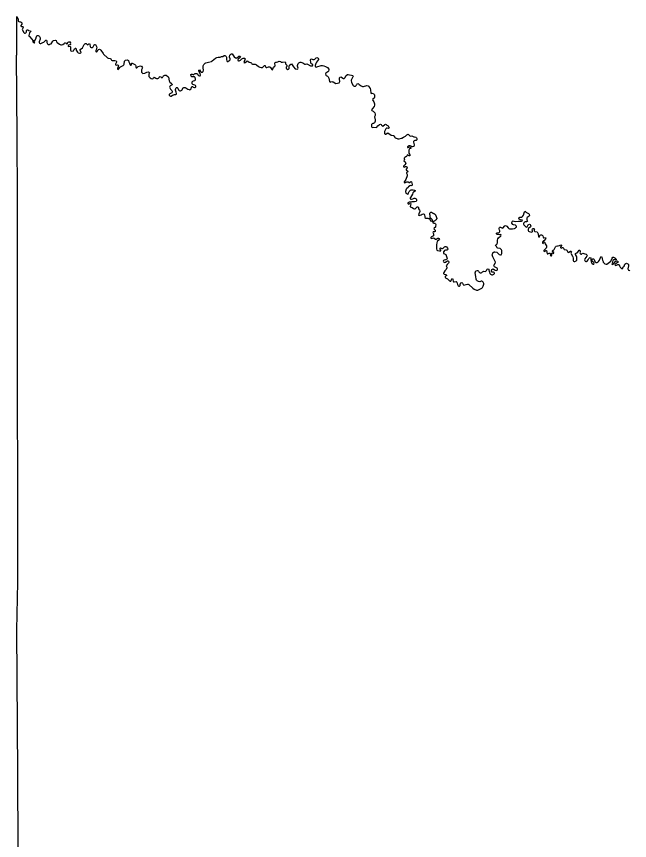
# Model space of a CAD drawing. Extents: x 496279 to 1293719, y 5653962 to 6239536.
# Drawn here: x 496279 to 698678, y 5967630 to 6239536 of the extents above; entities that cross this region are included whole.
import ezdxf

# ---------------------------------------------------------------- set-up
doc = ezdxf.new("R2010")
doc.units = 0

# ---------------------------------------------------------------- blocks, each defined once
blk = doc.blocks.new('REGION0')
at = {"color": 7, "linetype": 'CONTINUOUS'}
blk.add_lwpolyline([(496979.000231, 5939837.055258), (496769.052023, 5989836.896242), (496378.980935, 6037036.607199), (496759.016794, 6052836.6075), (496729.051287, 6079836.488038), (496669.029567, 6119836.328831), (496608.991356, 6139836.23923), (496569.064832, 6179836.070026), (496459.023638, 6199836.060409), (496279.007954, 6226785.980938), (496448.996655, 6226825.952944), (496439.010901, 6239535.871203), (496657.65026, 6238983.23172), (496867.730402, 6238814.205522), (496843.825612, 6238202.937764), (496880.734146, 6237996.818984), (497078.503197, 6237844.309483), (497356.859179, 6237812.455853), (497571.400339, 6237732.131916), (497784.572683, 6237613.985543), (498008.0936, 6237406.457045), (498067.604076, 6237190.370258), (498012.703044, 6236987.900748), (497686.56222, 6236538.220676), (497695.104946, 6236323.233669), (497896.691837, 6236242.439826), (498315.235929, 6236246.958923), (498527.905275, 6236090.870137), (498510.951758, 6235888.850537), (498236.149748, 6235476.113077), (498181.347667, 6235273.533589), (498668.118123, 6234212.835708), (498880.185521, 6234043.75952), (499106.724428, 6233988.010669), (499324.209365, 6234085.381197), (499493.876476, 6234285.411195), (499561.62458, 6234511.495982), (499595.48214, 6234942.589772), (499776.990327, 6235167.124869), (499978.065974, 6235098.388615), (500304.973664, 6234902.777733), (500936.714838, 6234789.200446), (501007.588129, 6234533.831515), (500775.664666, 6234349.128452), (500530.646754, 6234162.995675), (500309.879959, 6233267.774703), (500407.717259, 6233063.195615), (500607.36637, 6232932.561739), (501402.400594, 6232092.449745), (501646.519705, 6231593.569512), (501713.98745, 6231148.478521), (501874.246018, 6230930.462121), (502075.305173, 6230837.730665), (502278.417551, 6230871.713869), (502333.755614, 6231086.250966), (502172.961064, 6231317.244771), (502166.471561, 6231583.251575), (502592.024646, 6231943.05962), (502724.173029, 6232206.576922), (502852.223212, 6232901.627925), (503008.276385, 6233113.245606), (503238.33628, 6233223.053646), (503440.937414, 6233219.094438), (503667.509304, 6233113.335588), (503879.551964, 6232944.279396), (504098.752043, 6232496.228997), (504064.877991, 6232066.145006), (503793.720658, 6231183.881442), (503802.213908, 6230968.884437), (503912.584937, 6230750.858038), (504112.126851, 6230620.144178), (504315.791703, 6230642.129782), (504991.813222, 6230946.258962), (505276.683445, 6231104.877241), (505716.699794, 6231552.007823), (505947.221458, 6231674.833261), (506150.259623, 6231682.901647), (506283.99946, 6231427.01282), (506339.073655, 6230995.31915), (506533.758749, 6230560.316143), (506718.903366, 6230341.30994), (507137.538163, 6230319.934215), (507343.140795, 6230442.629678), (507763.259849, 6230536.090987), (508287.507805, 6231375.433135), (508507.05421, 6231573.603505), (509144.171695, 6231725.453138), (509369.242836, 6231607.806665), (509537.557624, 6231134.741269), (509685.34843, 6230904.287355), (510536.767944, 6230355.507101), (510977.402734, 6230207.426714), (511193.485872, 6230189.990201), (511600.592936, 6230257.896621), (512051.238217, 6230591.859835), (512207.373849, 6230804.537303), (512425.848291, 6230976.662881), (512625.010895, 6230783.131584), (512671.41043, 6230566.634879), (512884.566283, 6230423.423519), (513079.119443, 6230647.458716), (513146.950005, 6230848.60849), (513341.041397, 6231060.786058), (513546.56157, 6231183.561506), (513952.819309, 6231200.598099), (514152.897205, 6231082.88164), (514031.221083, 6230679.122384), (514128.621351, 6230462.535697), (514098.20232, 6230247.038792), (513880.659662, 6230149.678263), (513435.621576, 6230083.241549), (513291.945461, 6229883.091575), (513363.80001, 6229678.522485), (513985.637889, 6229692.139762), (514083.409222, 6229486.540877), (514137.007405, 6228382.761612), (514247.86494, 6228177.572646), (514461.457825, 6228072.353688), (515111.678003, 6228249.618238), (515242.408096, 6228475.273112), (515491.83755, 6228901.967781), (515723.82698, 6229087.64065), (515926.906374, 6229095.619054), (516024.735428, 6228891.089956), (516040.889096, 6228408.956374), (516419.79527, 6227729.932166), (516630.848425, 6227509.916165), (517047.10841, 6227375.772991), (517263.216286, 6227409.196307), (517506.164483, 6227492.569634), (517636.886329, 6227693.239503), (517564.99055, 6227922.793597), (517294.872197, 6228371.793806), (517351.232749, 6228611.305908), (518072.746757, 6229206.366907), (518229.434862, 6229405.976989), (518614.41, 6230310.886024), (518809.507388, 6230547.898626), (519040.515559, 6230657.756657), (519242.671415, 6230640.830042), (519565.208792, 6230254.617277), (519778.752201, 6230174.34333), (519983.835342, 6230284.231354), (520140.976971, 6230496.788847), (520358.602087, 6230594.119383), (520542.748954, 6230324.273347), (520566.884628, 6229588.090569), (520726.648445, 6229357.106762), (520928.74658, 6229289.240334), (521130.927174, 6229298.318518), (521335.490826, 6229345.209141), (521567.026733, 6229517.984589), (521884.229028, 6230145.829032), (522128.760433, 6230343.069588), (522343.829329, 6230326.592883), (522530.070648, 6230107.606676), (522757.269225, 6229431.451894), (522749.394415, 6229000.148147), (522550.339007, 6228560.436081), (522469.100653, 6228346.96877), (522435.721353, 6227928.702415), (522648.357716, 6227772.503652), (522880.85839, 6227971.193918), (522986.578746, 6228196.798801), (523286.423476, 6228609.536262), (523503.537348, 6228693.919387), (523732.648968, 6228701.997771), (523933.790582, 6228635.181133), (524145.849734, 6228440.040158), (524870.315765, 6227272.903563), (524968.20254, 6227068.294481), (526327.435982, 6225913.18548), (526528.528121, 6225794.419231), (527185.287278, 6225654.827147), (527386.453629, 6225561.985714), (527656.571982, 6225113.895323), (527870.222588, 6225007.596581), (528084.813223, 6225003.177465), (528783.057374, 6225002.837533), (529186.816613, 6224880.072083), (529295.653909, 6224649.978098), (529253.303098, 6224435.890911), (528999.874395, 6223806.53677), (528982.450862, 6223540.469978), (529234.040736, 6223434.681134), (529667.65004, 6223590.559961), (529867.851624, 6223446.878695), (529914.77065, 6223243.149437), (529643.464891, 6222386.780694), (529664.920656, 6222145.109024), (529903.960308, 6222076.82268), (530123.564435, 6222276.032842), (530385.96465, 6222701.307795), (530643.978059, 6222937.860489), (531297.760456, 6223279.892089), (531503.833102, 6223414.585153), (531710.919992, 6223626.222829), (531816.211562, 6223839.870104), (531961.28123, 6224737.300635), (532067.603534, 6224950.94791), (532311.623695, 6225136.170869), (532987.41433, 6225275.523001), (533235.466723, 6225029.05229), (533341.879732, 6224609.306231), (533451.220027, 6224366.194849), (533543.689262, 6223945.958888), (533742.827128, 6223751.417793), (533890.634427, 6223520.803911), (534118.204068, 6223464.985074), (534223.454409, 6223678.602354), (534219.405684, 6224084.341214), (534436.008313, 6224155.736937), (535352.026006, 6223669.32421), (535563.606897, 6223462.165638), (535660.479429, 6223231.611744), (535689.537891, 6222774.883081), (535812.310714, 6222569.274199), (536017.0063, 6222642.229609), (536493.527135, 6223025.16303), (537195.325258, 6223214.335199), (537397.984113, 6223185.480969), (537599.183448, 6223092.639536), (537809.865538, 6222860.605938), (537868.774065, 6222630.501955), (537825.39252, 6222390.39997), (537682.186419, 6222178.302386), (537589.362611, 6221977.082626), (537504.578531, 6221547.868461), (537610.43082, 6221114.115203), (537982.344493, 6220688.920234), (538668.615634, 6220788.910238), (539361.368033, 6221156.266774), (539781.693234, 6221248.738281), (539995.838592, 6221181.301767), (540143.109908, 6220912.775467), (539982.958536, 6220497.528509), (539935.536512, 6220053.757254), (540006.022247, 6219786.220757), (540389.397685, 6219297.698452), (540790.773866, 6219036.160754), (541232.554832, 6218912.915401), (541426.670961, 6219125.072974), (541494.476786, 6219326.242743), (541726.565167, 6219511.935608), (542340.115942, 6219132.181552), (542554.286037, 6219064.795028), (542986.452314, 6219080.781831), (543204.151643, 6219178.142361), (543359.825506, 6219377.902413), (543453.69654, 6219605.006996), (543671.247444, 6219727.302539), (543922.829071, 6219595.608875), (544108.080885, 6219376.522688), (544310.261479, 6219308.586274), (544514.437575, 6219368.504292), (544632.691659, 6219581.721653), (544661.585203, 6219783.391322), (544780.350532, 6219984.531098), (545216.054289, 6220191.229763), (545645.43346, 6220132.381531), (546259.421266, 6219714.665066), (546419.737556, 6219495.538887), (546649.508846, 6218324.56306), (546822.696946, 6218105.916785), (546958.522988, 6217899.768011), (547382.830947, 6217536.480662), (547581.111242, 6217291.859581), (547689.923801, 6217035.820784), (547444.798693, 6216850.547835), (547035.011719, 6216668.884165), (546904.273381, 6216468.164305), (546849.842364, 6216253.547224), (546857.915075, 6216025.412847), (547126.540925, 6215538.270266), (547376.621803, 6215342.62939), (547562.393107, 6215111.485615), (547684.704162, 6214867.914324), (547678.247642, 6214576.432615), (547560.405852, 6214376.212655), (547315.857955, 6214203.027289), (546881.580735, 6214034.221047), (546698.357406, 6213796.618563), (546732.355146, 6213593.419199), (546918.621202, 6213374.383002), (547119.23508, 6213243.519172), (547321.959902, 6213239.609954), (547747.661413, 6213573.543174), (548181.410897, 6213729.342017), (548384.671701, 6213738.38021), (548841.847715, 6213754.297027), (549061.484825, 6213952.527384), (549103.357375, 6214154.676958), (549036.524563, 6214587.930316), (548820.779505, 6215225.872739), (548788.266023, 6215492.949329), (548844.123576, 6215745.588806), (548961.907646, 6215945.678792), (549156.633969, 6216144.928946), (549358.319811, 6216089.969936), (549506.102371, 6215859.436039), (549750.237974, 6215385.210875), (549960.903573, 6215152.117489), (550174.545933, 6215046.858539), (550415.127564, 6215016.394631), (550837.505987, 6215211.605593), (551348.535806, 6216012.855358), (551552.73664, 6216097.788373), (552010.514602, 6216101.797571), (552224.651714, 6216033.411247), (552887.62826, 6215563.745171), (553302.997691, 6215403.48722), (553517.15954, 6215361.125691), (553721.343882, 6215395.108895), (553915.492994, 6215607.226476), (554018.244835, 6216264.645005), (554237.865453, 6216462.855366), (554440.565537, 6216458.916154), (554651.775364, 6216239.789975), (555079.068329, 6216053.107308), (555284.753419, 6216151.027726), (555453.447517, 6216350.187898), (555469.922774, 6216565.314876), (555347.553999, 6216784.051133), (555146.915383, 6216888.800186), (554490.898355, 6217079.482053), (554293.681777, 6217349.977959), (554239.209531, 6217794.719019), (554281.12331, 6217996.958575), (554462.334646, 6218208.596252), (554706.874297, 6218355.8668), (555177.136513, 6218423.413292), (555372.745145, 6218647.468485), (555428.165667, 6218887.100564), (555235.410107, 6219398.31833), (555049.210017, 6219617.424513), (554591.918562, 6219601.467704), (554123.62711, 6219660.735851), (553937.938264, 6219892.889425), (553871.443533, 6220338.150381), (554040.088156, 6220537.330549), (554254.810725, 6220507.926429), (554455.474078, 6220377.142584), (554670.658416, 6220334.741063), (554888.333008, 6220432.051603), (555094.892162, 6220630.771863), (555326.06525, 6220765.69488), (555768.885196, 6220694.319154), (555994.517057, 6220562.5755), (556128.850597, 6220319.484114), (556339.565671, 6220086.350736), (556754.935101, 6219901.227757), (556972.073711, 6219985.630878), (557053.889277, 6220237.170575), (556935.016752, 6220670.573903), (556495.54463, 6221542.139606), (556438.590376, 6221822.143611), (556681.703491, 6221956.406761), (557051.728858, 6221429.332166), (557262.905701, 6221210.265975), (557465.581047, 6221155.356955), (557681.796119, 6221188.740279), (557888.429486, 6221387.510529), (557974.219563, 6221842.839472), (557912.18585, 6222579.62213), (557955.089134, 6222806.786701), (557939.0674, 6223289.020263), (557981.426457, 6223503.217428), (558112.684285, 6223716.864703), (558538.930024, 6224088.910301), (558756.629354, 6224186.240836), (559674.650795, 6224409.09627), (560644.580015, 6224706.836727), (560888.187882, 6224854.077282), (562024.230242, 6225795.848945), (562446.056192, 6225978.122494), (562866.373147, 6226070.584004), (563488.920172, 6226071.163888), (563950.260352, 6226290.929939), (564395.529323, 6226358.416443), (564870.780293, 6226653.547422), (565074.436898, 6226674.543223), (565288.169962, 6226594.219287), (565499.363297, 6226374.193288), (565570.813799, 6226157.456631), (565631.915728, 6225395.678972), (565698.913457, 6224937.350629), (565834.252994, 6224719.164262), (566049.412594, 6224676.742745), (566705.363655, 6225145.718959), (566824.112492, 6225371.863734), (566842.055515, 6225600.0581), (566648.195008, 6226060.296061), (566639.215251, 6226263.505423), (566737.440107, 6226730.322069), (566868.211429, 6226931.101916), (567100.811053, 6227129.812178), (567317.471403, 6227201.237894), (567533.232952, 6227171.853771), (568198.872916, 6226232.371649), (568610.408014, 6225869.544208), (568838.035377, 6225814.655185), (569042.788684, 6225886.570803), (569480.553909, 6226220.114101), (569662.276489, 6226419.914144), (569879.398607, 6226478.302468), (570094.591191, 6226461.835761), (570280.403724, 6226229.802163), (570161.564183, 6226003.587402), (569503.71657, 6225484.741161), (569398.820802, 6225283.031499), (569393.914507, 6225055.30704), (569606.179805, 6224886.070884), (569835.365638, 6224920.074084), (570258.618124, 6225165.325038), (570710.417828, 6225549.378235), (571134.264017, 6225781.611793), (571363.92811, 6225828.542407), (571591.077212, 6225785.680979), (571776.378501, 6225541.529804), (571359.689731, 6224369.704147), (571572.944534, 6224251.4278), (571790.050161, 6224335.820923), (572191.442834, 6224733.841327), (572410.057456, 6224856.13687), (572662.809997, 6224801.297837), (573048.279887, 6224412.415606), (573490.695786, 6224328.122463), (573707.323152, 6224348.608366), (573906.131183, 6224167.954493), (574004.03445, 6223963.255429), (574216.769763, 6223831.951688), (575104.462878, 6223789.190239), (575505.022718, 6223527.602552), (576179.642439, 6222994.429176), (576380.363513, 6222888.670326), (576621.077078, 6222858.216416), (577024.522974, 6222723.513354), (577468.926129, 6222715.095038), (578128.851701, 6223361.79571), (578332.58252, 6223408.766317), (578525.890553, 6222935.420977), (578661.263073, 6222692.319592), (578889.434663, 6222674.333189), (579516.071641, 6222928.65233), (579922.560265, 6222971.663729), (580133.803075, 6222751.407776), (580551.316432, 6222058.526339), (580764.076483, 6221902.227596), (580946.269078, 6222113.915262), (580992.17386, 6222518.944264), (581098.916704, 6222770.643929), (581562.227648, 6223091.21982), (581695.060439, 6223392.79951), (581541.604717, 6223967.564568), (581546.049243, 6224182.22164), (581715.295815, 6224394.439201), (581920.03263, 6224467.404609), (582122.246207, 6224450.438002), (582531.167364, 6224581.381816), (582762.389928, 6224717.184658), (582992.004546, 6224763.17546), (583446.4017, 6224652.477598), (583671.167744, 6224495.678955), (584075.603144, 6224411.89571), (584955.437941, 6224597.278637), (585052.41767, 6224367.624563), (585047.395932, 6224138.890306), (585119.868922, 6223922.213637), (585516.957249, 6223470.823906), (585575.972972, 6223266.68473), (585509.024718, 6223064.355192), (585365.282636, 6222864.165226), (585284.951328, 6222650.42797), (585292.933334, 6222422.243602), (585491.749611, 6222240.559936), (585895.682014, 6222092.709503), (586098.951063, 6222126.782689), (586269.145911, 6222364.985053), (586308.025208, 6223074.023259), (586431.235064, 6223516.024867), (586869.610483, 6223837.570564), (587110.810555, 6223870.164046), (587322.045119, 6223625.013071), (587701.264636, 6222920.513958), (588311.022309, 6222311.865676), (588967.756729, 6222134.221201), (589185.431321, 6222256.586731), (589266.826347, 6222496.238805), (589102.345891, 6223171.383789), (589093.300166, 6223374.633143), (589322.956014, 6224055.237035), (589517.616371, 6224254.557174), (589965.491038, 6224435.920905), (590194.248085, 6224456.916706), (590823.466022, 6224216.314822), (591486.772403, 6223746.548766), (591690.041452, 6223755.556965), (592099.012084, 6223861.465785), (592312.720411, 6223806.13685), (593369.000428, 6223291.009866), (593595.720744, 6223210.126041), (594015.254341, 6223227.68253), (594146.479186, 6223466.3548), (594087.554168, 6223670.663942), (593647.570802, 6223868.79432), (593474.234277, 6224088.430397), (593482.570856, 6224556.886714), (593339.669853, 6224991.359828), (593356.62337, 6225193.579388), (593474.448669, 6225419.864135), (593706.100018, 6225542.649581), (594108.663606, 6225356.98671), (594539.617739, 6225336.140878), (594795.751089, 6225469.964116), (595198.759954, 6225932.011716), (595415.86558, 6225990.470025), (595831.012372, 6225818.244467), (596003.829408, 6225586.590793), (595974.416374, 6225370.853936), (595699.309267, 6224932.841531), (595335.311634, 6224495.269037), (595110.726999, 6224068.254431), (594919.10937, 6223387.170635), (594940.037399, 6223158.396386), (595037.528372, 6222940.709919), (595251.25319, 6222835.310997), (595467.493, 6222868.814297), (596847.761667, 6223349.538161), (597266.709807, 6223354.087251), (597721.659435, 6223281.281811), (598351.52055, 6223028.632336), (598578.207882, 6222922.783504), (599004.239228, 6222673.223411), (599387.969239, 6222183.311384), (599421.472226, 6221942.089624), (599312.131932, 6221525.592915), (599091.909365, 6221313.325365), (598397.318136, 6220857.726476), (598291.482338, 6220656.996618), (598359.519048, 6220224.553099), (598572.246115, 6220068.174371), (598986.733237, 6219882.041594), (599210.130466, 6219637.370524), (599430.419, 6219188.890211), (599648.761508, 6218054.837), (599886.984819, 6217910.455874), (600115.708882, 6217931.531659), (600358.442687, 6218028.972173), (600586.663752, 6218011.005766), (600813.994263, 6217918.064352), (601715.977479, 6217367.914372), (602825.690761, 6217625.212917), (602944.480828, 6217825.422879), (602987.870619, 6218116.614646), (602913.393881, 6218815.344913), (602947.243196, 6219245.818827), (603129.534741, 6219483.591277), (603334.271556, 6219581.491699), (603549.530107, 6219564.03519), (603973.60718, 6219187.600469), (604175.449694, 6219082.671453), (604416.616782, 6219116.144759), (604637.31761, 6219339.490094), (605108.206512, 6220028.702265), (605521.159902, 6220388.400332), (605763.382462, 6220421.823648), (606203.951284, 6220260.595891), (606900.669949, 6220183.261356), (607367.122571, 6220022.013603), (607414.124055, 6219818.304341), (607346.252263, 6219591.059785), (606753.563549, 6218524.603056), (606723.177502, 6218283.951182), (606866.597996, 6217837.490466), (607367.147308, 6216863.135318), (607515.523572, 6216644.399061), (607729.751389, 6216551.007738), (608161.810469, 6216580.971745), (608380.054026, 6216716.414659), (608549.853071, 6216941.699607), (608616.702375, 6217142.989353), (608761.021668, 6217356.256703), (609003.219491, 6217439.73001), (609241.98703, 6217308.306292), (609466.777811, 6217100.617826), (610091.691401, 6216619.194102), (610546.228735, 6216483.421254), (610800.003765, 6216478.432251), (611935.666815, 6216785.700803), (612352.776125, 6216688.330276), (612564.093148, 6216494.149108), (612711.925184, 6216263.345265), (613070.637211, 6215773.483228), (613188.074954, 6215301.937528), (613268.604163, 6214247.118472), (613468.87996, 6214129.242045), (613686.694732, 6214226.642566), (614103.746321, 6214104.357021), (614315.055098, 6213910.015886), (614437.95161, 6213704.22704), (614503.877376, 6213194.798915), (614482.957592, 6212764.724922), (614364.109805, 6212538.490165), (613927.094954, 6212254.776902), (613846.747154, 6212040.929667), (614251.388702, 6211348.258188), (614466.729712, 6210696.928442), (614499.67198, 6210467.724278), (614520.723697, 6210238.990021), (614398.2972, 6209822.913228), (613826.94881, 6209199.477904), (613526.831966, 6208761.485494), (613560.310216, 6208545.148757), (613999.85655, 6208332.96119), (614411.960614, 6207956.82641), (614571.757414, 6207725.622647), (614740.649413, 6207291.009561), (614707.682407, 6206885.480659), (614521.383367, 6206469.853776), (614728.22288, 6205400.047717), (614720.760364, 6205032.461228), (614429.540818, 6204442.009307), (614185.363986, 6204256.666372), (613955.048468, 6204172.863131), (613750.27867, 6204099.927716), (613543.002125, 6203889.069884), (613463.140832, 6203687.290236), (613445.618349, 6203472.013287), (613492.570358, 6203268.254035), (613627.382158, 6203061.985285), (613828.705181, 6202944.078864), (614273.71853, 6202998.537973), (614995.52939, 6202921.133453), (615213.302932, 6203018.503981), (615628.870264, 6203467.104269), (616093.418089, 6203838.649967), (616502.504163, 6203995.488602), (616705.245477, 6203940.509597), (616802.134501, 6203709.815731), (616962.508512, 6203491.539383), (617188.239323, 6203384.670754), (617859.032958, 6203917.14427), (618115.339472, 6204000.977505), (618316.637757, 6203934.100879), (618502.483274, 6203701.837327), (618953.97788, 6203414.04488), (619152.777666, 6203232.281229), (619263.206415, 6203014.034874), (619271.683174, 6202798.757926), (619102.824159, 6202598.387996), (618685.220096, 6202682.901095), (618481.46454, 6202661.855304), (618248.675261, 6202463.05506), (617787.186655, 6201584.480758), (617727.667933, 6201140.919462), (617812.163408, 6200923.682905), (618023.42271, 6200704.406756), (618225.735238, 6200687.430151), (618703.773314, 6201071.443356), (618920.994383, 6201155.856475), (619333.626183, 6200817.744091), (619546.402725, 6200712.315174), (619970.446816, 6200335.640502), (620630.355897, 6200284.660697), (620831.629445, 6200216.734281), (621351.647267, 6199534.410733), (621993.514375, 6199255.19657), (622195.290921, 6199200.197569), (622626.426463, 6199179.24176), (623353.217832, 6199329.601691), (623557.484632, 6199414.51471), (624009.053451, 6199760.575504), (624662.951289, 6200089.819662), (625115.460138, 6200486.950243), (625550.141406, 6200656.686299), (625752.940441, 6200601.717292), (626124.029526, 6200150.157595), (626351.854789, 6200095.17859), (626771.998581, 6200149.707685), (627224.062152, 6199899.867649), (627426.828203, 6199870.923437), (627654.612237, 6199840.869447), (628095.255273, 6199679.54171), (628295.085793, 6199523.732868), (628430.458312, 6199305.356539), (628476.882585, 6199088.649877), (628433.385598, 6198822.393123), (628226.587314, 6198623.582881), (627781.994505, 6198607.046188), (627537.735214, 6198472.743046), (627342.398696, 6198235.390512), (627325.93993, 6198020.103566), (627495.235977, 6197597.528073), (627575.1385, 6197164.414687), (627489.17526, 6196683.870787), (627066.54946, 6196489.559645), (626838.823147, 6196544.558646), (626424.723581, 6196768.803802), (626221.916301, 6196823.792805), (625790.830234, 6196819.853593), (625573.510214, 6196760.455471), (625366.728422, 6196561.595239), (625362.712682, 6196358.775799), (625563.994475, 6196265.894374), (626024.543051, 6196484.610635), (626251.815841, 6196416.764203), (626438.131373, 6196197.398072), (626472.162097, 6195994.068734), (626050.022803, 6195811.785187), (625880.685527, 6195599.447651), (625825.718528, 6195397.668003), (625843.612076, 6194407.156086), (626139.762654, 6193982.550999), (626237.228889, 6193764.72456), (626194.688423, 6193550.337434), (625965.461361, 6193516.394222), (625739.664583, 6193648.337835), (625527.366301, 6193867.703966), (625297.627995, 6193796.818142), (625099.240503, 6193381.661166), (624879.454967, 6193208.365821), (624455.856154, 6192988.09987), (624236.581863, 6192802.806925), (624258.499397, 6192598.977687), (624443.775948, 6192379.661547), (624325.365192, 6192166.394196), (624143.543662, 6191941.669137), (624579.090747, 6191526.46217), (624739.448266, 6191282.181022), (624772.852303, 6191065.894275), (624535.000057, 6190588.359773), (624107.896747, 6190178.351767), (624052.896765, 6189976.552123), (624265.219784, 6189832.190992), (624739.258611, 6190013.404753), (624980.52465, 6190046.878059), (625182.400146, 6189966.854062), (625317.780912, 6189748.637701), (625287.757683, 6189545.838257), (624924.04041, 6189147.217974), (624944.50667, 6188905.476317), (625370.562754, 6188604.696468), (625490.424784, 6188272.992802), (625067.774247, 6188052.746847), (625074.733764, 6187798.537684), (625231.537312, 6187364.404502), (625221.52682, 6186907.785817), (624855.66562, 6185747.507851), (624373.051084, 6185122.65281), (624293.099086, 6184920.853166), (624276.063109, 6184718.543624), (624477.913868, 6184638.639603), (625143.768225, 6184942.258885), (625348.076254, 6184976.102117), (625549.877538, 6184947.08792), (625763.157079, 6184802.786777), (625989.992838, 6184722.732786), (626441.091642, 6185030.831173), (626641.928158, 6184950.897158), (626890.524779, 6184057.265867), (626911.461054, 6183828.491618), (626831.451335, 6183626.601992), (626376.468724, 6183724.642385), (626172.094728, 6183690.709171), (625733.513161, 6183319.103486), (625576.058189, 6183106.386025), (625111.930904, 6182722.762742), (624942.082383, 6182522.522787), (624698.64768, 6181753.366603), (624816.002964, 6181281.710925), (625216.084543, 6180981.930876), (625418.364088, 6180939.939273), (625651.689349, 6181176.701925), (625745.115106, 6181389.94928), (625968.471106, 6181804.076462), (626345.192123, 6182203.036678), (626589.550364, 6182363.424603), (627300.822997, 6182374.222444), (627704.409073, 6182264.304425), (627917.27632, 6182082.890705), (627950.672111, 6181840.619154), (627308.689561, 6181536.000072), (627190.245821, 6181322.772714), (627067.283343, 6180893.64853), (626323.324064, 6179856.285983), (626229.873569, 6179642.048826), (626288.279098, 6179399.6573), (626488.571387, 6179255.84606), (626715.324686, 6179200.83706), (627151.943735, 6179420.463139), (627613.118998, 6179627.211794), (627816.313834, 6179635.170202), (628230.974119, 6179398.727486), (628339.803169, 6179168.503526), (628356.682474, 6178736.899839), (628187.83995, 6178536.589897), (627701.201428, 6178343.868438), (626825.489568, 6178348.577496), (626582.780501, 6178302.196771), (625933.830187, 6178226.971815), (625487.217139, 6178083.620482), (625456.666174, 6177867.853632), (625554.594178, 6177662.984602), (625756.337741, 6177608.005596), (626385.852529, 6177951.056993), (626508.707812, 6177745.178164), (626236.791858, 6176888.149554), (626219.714652, 6176685.840012), (626876.102745, 6176494.848207), (627313.554627, 6176155.536063), (627718.171437, 6176046.467874), (627921.564175, 6176080.49107), (628594.559459, 6176713.734434), (628798.88398, 6176773.562469), (628985.191266, 6176528.271523), (629025.983606, 6176070.713026), (629347.160414, 6175619.993161), (629418.553194, 6175403.136528), (629402.053199, 6175187.849581), (629081.51957, 6174419.643208), (629022.033833, 6174003.066516), (629222.2684, 6173833.120501), (629899.238195, 6174061.234883), (630183.069438, 6174258.015531), (630629.682486, 6174401.246887), (630831.533245, 6174321.302874), (631017.271566, 6174088.959339), (631067.101385, 6173403.076502), (631151.464925, 6173185.689975), (631389.1605, 6173028.25146), (632086.646031, 6172989.579194), (632312.846857, 6172895.727962), (632516.206611, 6172879.621183), (632701.417196, 6172634.260251), (633009.079015, 6172146.097874), (633413.176335, 6172023.142463), (633625.96937, 6171866.663755), (633781.140234, 6171419.503179), (634020.954999, 6171339.049268), (634452.634768, 6171355.955887), (634651.896323, 6171135.979878), (634760.717127, 6170879.701129), (634646.107719, 6170235.349987), (634578.136977, 6170033.010451), (634139.448213, 6169661.464753), (634096.88301, 6169446.117818), (634468.458601, 6168982.370559), (634552.789159, 6168765.064016), (634484.727712, 6168562.834458), (634254.981159, 6168491.96863), (633822.889096, 6168462.074608), (633703.876391, 6168235.849849), (633949.001499, 6167812.114588), (633995.92877, 6167608.215364), (634003.795334, 6167404.996004), (633923.851582, 6167204.166166), (633703.472343, 6166991.938608), (633280.805314, 6166797.717448), (633097.854099, 6166572.952397), (633132.231149, 6166356.605662), (633333.620139, 6166289.699042), (633985.03597, 6166478.821221), (634187.422711, 6166436.719641), (634586.457064, 6166085.929792), (634801.76509, 6166069.363105), (635442.881823, 6166373.902203), (635659.195846, 6166382.260532), (635859.43866, 6166238.329315), (635905.846441, 6166021.442688), (635849.790987, 6165794.758021), (635192.248471, 6165299.91698), (635005.65258, 6164859.2751), (634903.090394, 6164189.45905), (634899.000441, 6163960.564825), (634939.124865, 6162856.035709), (635044.309239, 6162409.894929), (635270.576032, 6162290.87873), (635915.997112, 6162176.221659), (636131.857612, 6162171.712561), (636349.202369, 6162256.015702), (636328.290831, 6162459.884932), (636167.026266, 6162679.241065), (636108.637229, 6162895.517814), (636113.197198, 6163111.434634), (636318.568945, 6163221.212681), (636758.585294, 6163021.792561), (636960.897822, 6163005.705778), (637178.836282, 6163103.076306), (637411.6503, 6163275.761772), (637593.084274, 6163487.589411), (637811.418536, 6163622.882355), (638053.789522, 6163630.240883), (638279.512087, 6163499.287071), (638612.604183, 6163048.007319), (638658.451244, 6162793.188278), (638602.964756, 6162553.426226), (638397.593008, 6162468.653179), (637953.404247, 6162465.203868), (637542.660752, 6162270.572791), (637360.229027, 6162032.910319), (637280.2358, 6161830.990699), (637248.69533, 6161565.343823), (637295.589618, 6161336.469594), (637545.785938, 6161166.453594), (637774.625444, 6161161.374609), (637986.428974, 6160979.940893), (638348.282679, 6160045.597743), (638445.51803, 6159827.701319), (638466.479043, 6159624.941867), (638347.548797, 6159423.612129), (637911.267829, 6159191.998447), (637491.115791, 6159136.719502), (637261.270289, 6159039.858872), (637191.724584, 6158774.671904), (637225.59039, 6158545.327769), (637438.375179, 6158414.803871), (637654.235678, 6158410.244783), (637896.977728, 6158506.565521), (638335.287181, 6158790.178803), (638540.683666, 6158900.016838), (638743.457963, 6158895.967648), (638957.240503, 6158789.468945), (639066.613781, 6158546.087617), (639048.967609, 6158305.755679), (638930.062101, 6158105.545717), (638439.317133, 6157709.045009), (638189.796974, 6157294.927825), (638319.084038, 6156797.787244), (638326.892881, 6156543.528091), (638088.372719, 6156078.990989), (637661.096246, 6155643.008178), (637319.148081, 6155091.698429), (637264.568638, 6154876.861392), (637298.516903, 6154673.472066), (637523.274701, 6154516.583441), (638194.604318, 6154426.871382), (638304.505332, 6154196.477456), (638197.993373, 6153982.660215), (637981.118631, 6153936.329481), (637799.107445, 6153736.609421), (637782.071469, 6153534.299879), (637943.311297, 6153314.793776), (638633.227115, 6152933.350058), (638845.921199, 6152776.941336), (639256.367842, 6152336.549406), (639468.690861, 6152193.11809), (639672.990645, 6152226.951324), (639861.590284, 6152768.42304), (639993.565504, 6152994.147899), (640198.50022, 6153091.968337), (640334.243804, 6152885.559615), (640355.09762, 6152656.835355), (640434.356965, 6152211.674379), (640569.712993, 6151993.178074), (640772.479044, 6151963.114086), (641435.587524, 6152089.718768), (641633.801853, 6151894.857736), (641803.518439, 6151485.109678), (641859.829516, 6151141.788336), (642066.916405, 6150693.527979), (642279.701193, 6150562.11426), (642494.976236, 6150519.502781), (642752.874203, 6150717.173251), (642814.033854, 6151223.851925), (643101.600477, 6151637.369229), (643332.435484, 6151734.169871), (643531.738268, 6151565.213659), (643789.801153, 6151114.883716), (644014.517722, 6150932.980093), (644754.568456, 6151133.460001), (645201.255717, 6151200.726549), (645429.080981, 6151170.612571), (645643.886008, 6151116.073478), (646900.351118, 6149871.882293), (647338.396703, 6149545.357591), (648107.258522, 6149263.733911), (648576.844577, 6149279.000858), (649036.651024, 6149396.687323), (649949.254926, 6149911.324405), (650156.168652, 6150110.194635), (650368.689572, 6150550.686545), (650534.843941, 6151232.230249), (650527.538096, 6151473.521995), (650358.316262, 6151896.307446), (650146.603437, 6152128.740964), (649932.713702, 6152234.289856), (649729.419915, 6152226.301454), (649281.677181, 6152032.130284), (648787.567897, 6152105.815549), (648373.418856, 6152329.400836), (648174.652054, 6152562.35425), (648052.415212, 6152806.165492), (647906.859037, 6153723.06213), (647717.030763, 6154982.680231), (647971.135628, 6155612.584262), (648405.396356, 6155768.343113), (648606.67815, 6155675.341711), (648806.475687, 6155468.323111), (648940.825718, 6155224.971777), (649177.020544, 6155004.595848), (649392.312078, 6154935.97957), (649659.148573, 6154956.375491), (649877.491081, 6155091.718425), (650085.460279, 6155315.41369), (650534.26673, 6155535.619653), (651040.414991, 6155436.459483), (651244.747759, 6155520.292718), (651440.207965, 6155732.520277), (651702.665901, 6156146.207547), (651998.511382, 6156317.383315), (652198.853146, 6156174.401909), (652282.697197, 6155944.037977), (652320.883841, 6155346.447484), (652455.712133, 6155115.123744), (652536.513456, 6154707.85519), (652748.284002, 6154500.326692), (653239.82882, 6154337.829188), (653442.702068, 6154333.680018), (653903.060989, 6154464.423872), (654123.951472, 6154688.609039), (654128.082655, 6154891.438477), (653979.722883, 6155110.364696), (653765.932098, 6155190.938583), (653563.001129, 6155220.062759), (653359.715588, 6155211.134544), (653145.306362, 6155304.685836), (653062.056014, 6155547.03737), (653185.60395, 6156014.133959), (653417.964445, 6156199.966796), (653621.868426, 6156221.742442), (654059.493472, 6155908.345115), (654273.31724, 6155801.816419), (654729.528487, 6155729.690843), (654958.862745, 6155788.50908), (655129.280231, 6156025.821622), (655133.444397, 6156228.671056), (654997.560633, 6156460.054784), (654785.757104, 6156616.483501), (654344.099826, 6156778.111179), (654131.397496, 6156909.584886), (653945.576717, 6157142.008406), (653886.758895, 6157371.422528), (653954.770867, 6157598.707075), (654319.106581, 6158035.249775), (654429.799199, 6158451.966439), (654235.081121, 6158887.789283), (654138.183851, 6159092.638317), (653551.564101, 6160234.130041), (653373.816033, 6160847.237431), (653391.379746, 6161087.579367), (653551.910428, 6161503.25624), (653991.794843, 6161874.761945), (654208.125357, 6161909.205057), (654826.681379, 6161743.62817), (655649.380512, 6160952.756329), (656054.046797, 6160868.703138), (656284.007742, 6160940.568766), (656452.899741, 6161139.828918), (656507.916215, 6161367.663355), (656510.200322, 6162052.676366), (656476.788039, 6162320.052896), (656405.898257, 6162549.896931), (656207.659191, 6162794.887938), (656006.839166, 6162925.871743), (655171.367174, 6163044.018116), (654970.530657, 6163175.091904), (654763.897291, 6163611.334664), (654564.553278, 6163805.265881), (654466.682995, 6164010.14491), (654573.714444, 6164236.999543), (654830.647644, 6164409.744997), (655025.497656, 6164608.045341), (655118.552348, 6164809.385077), (655086.401684, 6165711.75462), (655183.397904, 6166140.998779), (655420.400826, 6166542.608465), (656143.596993, 6167125.031991), (656250.100707, 6167337.779446), (656215.71541, 6167555.255955), (655998.296441, 6167469.843036), (655794.425442, 6167448.877229), (654959.9512, 6167618.013405), (654734.715142, 6167787.969417), (654751.76761, 6167990.368941), (654970.703821, 6168138.679281), (655376.351365, 6168104.576101), (655580.717116, 6168138.519313), (655788.224545, 6168375.311959), (655868.712525, 6168590.069012), (655821.793499, 6168793.988232), (655737.899973, 6169024.37216), (655645.02669, 6169457.045633), (655637.168372, 6169660.414963), (655704.619624, 6169874.832084), (655910.057339, 6169985.629926), (656126.396099, 6169993.078437), (656755.383151, 6169714.074232), (656997.762383, 6169747.457556), (657391.214279, 6170361.914677), (657598.07853, 6170560.734916), (658002.843766, 6170501.686725), (658203.721512, 6170370.772905), (658636.275344, 6169803.456358), (658873.533888, 6169608.015442), (659100.905628, 6169515.014041), (660000.769654, 6169433.240394), (660689.943343, 6169584.920061), (660895.323337, 6169694.848077), (661140.234052, 6169867.193611), (661322.154533, 6170066.933667), (661351.18001, 6170268.893279), (661304.302215, 6170473.732315), (661080.467954, 6170680.660933), (660420.921692, 6170744.818103), (660182.112924, 6170851.356797), (659811.394903, 6171341.148848), (659828.455617, 6171569.493184), (659908.951843, 6171783.33042), (660065.920308, 6171983.190452), (660283.380507, 6172067.513589), (660498.729762, 6172051.026886), (661129.712316, 6171847.897508), (661997.318481, 6172033.550381), (663051.132982, 6172024.792133), (663269.013721, 6172147.207652), (663325.069175, 6172374.982101), (662704.468177, 6172463.574385), (662277.282408, 6172687.639576), (662141.423382, 6172894.0383), (662183.510325, 6173096.437824), (662416.316096, 6173294.258264), (662836.113561, 6173311.624791), (663078.410334, 6173369.93313), (663310.350289, 6173542.788562), (663624.320202, 6173968.483431), (663730.279688, 6174194.368259), (663784.834393, 6174409.195297), (663988.837325, 6175065.234102), (664094.83804, 6175266.043944), (664296.243522, 6175199.127326), (664494.977341, 6174941.218903), (664694.865582, 6174810.185107), (665124.582834, 6174674.172307), (665324.965827, 6174556.205898), (665510.720639, 6174323.792376), (665690.554914, 6173812.57461), (665585.634408, 6173611.644792), (664915.822032, 6173168.0635), (664745.882807, 6172942.778553), (664799.76135, 6172484.620176), (664935.084394, 6172241.118871), (664981.005669, 6172037.279635), (664900.971212, 6171835.459996), (664696.572478, 6171750.456995), (664263.325992, 6171721.662753), (664046.014218, 6171637.31962), (663801.482813, 6171450.946891), (663720.475343, 6171224.052265), (663716.426619, 6171021.212829), (663799.347132, 6170765.913884), (664409.393411, 6170157.535548), (664623.687194, 6170064.084237), (664841.576179, 6170161.374781), (665066.630828, 6170588.599344), (665235.531073, 6170787.949478), (665454.434301, 6170936.24982), (665671.342026, 6170982.730525), (665884.242257, 6170851.216825), (666019.598285, 6170632.790507), (666039.421367, 6170377.921475), (665946.449134, 6170176.561744), (665375.150219, 6169566.07383), (665244.156258, 6169366.273786), (665202.094053, 6169163.88426), (665223.549818, 6168948.047423), (665333.442586, 6168742.608507), (665533.767858, 6168598.567312), (666380.726354, 6168390.978826), (666599.085353, 6168551.346756), (666592.711293, 6168818.613307), (666559.274272, 6169059.97504), (666629.413679, 6169414.284185), (666835.799669, 6169550.137017), (667039.654176, 6169571.082828), (667241.587394, 6169516.063831), (667288.448698, 6169312.174605), (667232.904488, 6169097.287578), (667240.37525, 6168855.95584), (667464.201265, 6168623.022422), (668133.766265, 6168432.460531), (668346.658249, 6168275.921835), (668553.42355, 6167839.579096), (668609.074956, 6166823.172358), (668809.41672, 6166705.125965), (668991.864937, 6166917.033587), (669046.914394, 6167118.823233), (669190.821394, 6167344.188164), (669396.283846, 6167455.035997), (669599.684829, 6167462.954413), (669826.487604, 6167382.010601), (670012.860857, 6167162.554488), (670156.231875, 6166690.718846), (670277.990456, 6166484.78003), (670493.883939, 6166455.27593), (670915.742873, 6166573.512285), (671063.104894, 6166354.656052), (670982.542701, 6166114.724034), (670812.586984, 6165890.428889), (670115.249879, 6165332.92038), (669997.2844, 6165131.610638), (669954.224444, 6164904.296096), (669975.152474, 6164701.316688), (670188.530965, 6164582.890371), (670426.053377, 6165021.522653), (670532.004617, 6165222.372487), (670705.390617, 6165003.48626), (670713.265427, 6164775.121929), (670798.140212, 6164569.633023), (671279.138557, 6163887.359464), (671321.002861, 6163455.555817), (671122.508173, 6163040.408838), (670450.593099, 6162469.912927), (670357.587882, 6162268.493207), (670403.599861, 6162064.603981), (670606.448371, 6162009.584983), (670811.300628, 6162107.425417), (671031.317048, 6162305.725761), (671234.726278, 6162339.668973), (671518.219439, 6161268.173252), (671733.560448, 6161225.551775), (672182.927619, 6161482.790332), (672411.29711, 6161465.643761), (672533.080429, 6161208.735138), (672541.078927, 6160980.360809), (672511.49273, 6160765.563764), (672710.76253, 6160570.542764), (672913.726482, 6160592.488376), (673046.237684, 6160830.310816), (672978.374137, 6161263.074271), (673046.427339, 6161465.503789), (673250.347812, 6161512.384414), (673463.190322, 6161380.89071), (673667.168516, 6161401.79653), (673709.73372, 6161617.123468), (673298.00072, 6161955.615776), (673276.577939, 6162171.492605), (673408.132619, 6162410.334841), (673625.996866, 6162481.680573), (673808.511049, 6162694.587996), (674231.598618, 6163549.037122), (674426.531089, 6163748.277278), (674886.914747, 6163904.106115), (675089.804486, 6163874.072121), (675549.050214, 6163978.851168), (675985.520837, 6164186.55963), (676187.388088, 6164131.550631), (676271.801104, 6163914.13411), (676140.15572, 6163675.221888), (675907.259244, 6163477.401448), (675839.709041, 6163261.994525), (676090.50731, 6163130.06091), (676526.433705, 6163324.771971), (676729.884164, 6163358.705185), (676936.080499, 6162885.429831), (677148.395273, 6162664.873938), (677806.077968, 6162549.696971), (678006.485699, 6162406.695569), (678272.555327, 6161753.916112), (678473.523778, 6161622.872319), (678691.412763, 6161745.257844), (679156.768684, 6162128.891124), (679360.713895, 6162150.776748), (679520.147876, 6161906.345629), (679320.531749, 6161466.183653), (679366.865317, 6161223.182249), (679884.912375, 6160464.354), (679956.272172, 6160246.487569), (680035.135715, 6159737.109435), (680018.075001, 6159534.719909), (680110.305106, 6159062.904263), (680206.666394, 6158844.987843), (680407.041141, 6158702.046428), (680622.893395, 6158671.402556), (681058.81979, 6158866.113618), (681228.791999, 6159116.413563), (681309.345946, 6159330.310787), (681310.096321, 6159978.501161), (681264.241013, 6160233.500167), (681205.324241, 6160462.90429), (680859.64894, 6160951.786523), (680800.781643, 6161156.215641), (680855.798117, 6161358.085271), (681189.228294, 6161541.928506), (681419.148009, 6161588.789135), (681639.1232, 6161787.169462), (682007.689048, 6162401.706567), (682224.077283, 6162435.149879), (682357.9573, 6162153.786146), (682366.326862, 6161937.369425), (682336.295388, 6161735.469801), (682319.218182, 6161506.995492), (682365.708422, 6161290.048877), (682578.014949, 6161095.557771), (682820.443656, 6161153.996085), (683039.87462, 6161314.304026), (683282.806325, 6161411.664556), (683914.943301, 6161258.495187), (684342.714527, 6161072.4124), (684579.651481, 6160864.953888), (684689.412315, 6160633.510172), (684621.392097, 6160432.15044), (684219.512917, 6160008.895083), (683956.403557, 6159556.225609), (683860.256662, 6159202.846278), (683880.162203, 6158973.992044), (683991.077459, 6158768.503138), (684217.946201, 6158688.509135), (684471.886149, 6158683.430151), (684676.820865, 6158780.290781), (685029.340241, 6159243.468154), (685202.940634, 6159658.735109), (685448.412069, 6159869.063047), (685666.78756, 6159953.436174), (685869.232022, 6159911.284604), (685940.657786, 6159694.367983), (685906.033359, 6159250.556737), (686020.222228, 6158600.796676), (686251.4283, 6158151.38655), (686677.162794, 6157838.409139), (686893.600505, 6157846.777466), (687013.107963, 6158086.1296), (686877.298411, 6158316.583513), (686653.505381, 6158524.62191), (686454.606645, 6158731.600518), (686323.282849, 6159152.916263), (686366.400526, 6159381.40057), (686597.334484, 6159529.181017), (686800.793189, 6159537.149423), (687000.565988, 6159355.125825), (687204.313298, 6158741.798478), (687326.715057, 6158523.832068), (687552.008837, 6158353.796072), (687753.950301, 6158324.721886), (688022.370004, 6158383.160199), (688228.434405, 6158505.995635), (688448.318891, 6158704.33597), (688748.922242, 6159142.588328), (689046.656028, 6160038.059251), (689178.655985, 6160238.959075), (689395.662662, 6160285.319804), (689543.46996, 6160078.331197), (689610.311018, 6159620.57274), (689753.088333, 6159160.684709), (689934.382127, 6158712.204397), (689943.205212, 6158508.735087), (690153.540976, 6158238.299169), (690552.822706, 6157887.289364), (690995.073687, 6157789.678884), (691199.043635, 6157810.524715), (691625.074981, 6158157.755276), (692075.481132, 6158415.023827), (692539.501221, 6158761.74449), (692646.507933, 6159013.514141), (692943.194494, 6159832.110437), (693163.763387, 6160069.512961), (693380.159869, 6160102.916281), (693794.993317, 6159891.358588), (694256.127351, 6159437.779296), (694314.598846, 6159220.382771), (694110.068178, 6159135.47975), (693668.278966, 6159297.127423), (693451.907222, 6159263.624123), (693219.324089, 6159051.786487), (692908.561821, 6158156.705486), (692878.497363, 6157928.851052), (692975.493583, 6157698.897039), (693230.917788, 6157782.75027), (694074.437755, 6158666.613514), (694498.415878, 6158861.85447), (694700.365587, 6158806.875464), (694886.178121, 6158574.351965), (694869.067931, 6158371.862459), (694624.083003, 6158198.617104), (694214.658848, 6158066.773471), (693982.199404, 6157855.945632), (693876.149213, 6157655.005816), (693909.528513, 6157438.589096), (694137.90625, 6157395.487715), (694804.346063, 6157674.141989), (695019.794269, 6157682.560306), (695258.215481, 6157538.019211), (695380.51829, 6157294.067997), (695611.279085, 6156781.600481), (696046.974595, 6156341.108571), (696286.880065, 6156260.424706), (696455.887506, 6156459.894816), (696461.511193, 6156701.79644), (696605.517143, 6156927.091385), (696862.598769, 6157100.0368), (697145.275588, 6157843.138193), (697416.202037, 6158040.518721), (697658.671973, 6158098.907045), (698100.543644, 6157963.234176), (698310.359918, 6157679.750868), (698327.173256, 6157247.817246), (698167.904192, 6156311.664459), (698213.808975, 6156081.740439), (698387.574286, 6155849.726838), (698614.096701, 6155756.615458), (698818.96545, 6155828.541074)], dxfattribs=at)

msp = doc.modelspace()

# ---------------------------------------------------------------- linework, layer by layer
at = {"color": 7, "linetype": 'CONTINUOUS'}
msp.add_lwpolyline([(633889.565236, 6171741.82872), (633865.157448, 6171786.329821), (633840.947561, 6171830.830921), (633816.910837, 6171875.551978), (633793.154473, 6171920.263037), (633769.587764, 6171965.194051), (633714.620765, 6172084.790134), (633665.673255, 6172208.955304), (633615.810452, 6172331.920713), (633558.122315, 6172448.117476), (633485.855472, 6172551.986704), (633431.243046, 6172607.335635), (633370.586394, 6172657.46561), (633307.513701, 6172705.516001), (633245.372792, 6172754.556194), (633187.783605, 6172807.855535), (633135.265631, 6172862.294648), (633082.945558, 6172918.293449), (633033.420836, 6172976.461817), (632989.511555, 6173037.329644), (632953.642002, 6173101.616788), (632928.055053, 6173166.103892), (632908.669003, 6173234.150284), (632894.626279, 6173304.356244), (632885.003343, 6173375.372042), (632878.851921, 6173445.677983), (632878.736479, 6173501.466826), (632883.675758, 6173557.745571), (632889.992097, 6173614.114299), (632894.189247, 6173670.193084), (632892.787449, 6173725.671989), (632876.172012, 6173808.215482), (632847.237239, 6173889.379251), (632812.884926, 6173969.963136), (632779.728265, 6174051.186892), (632754.578348, 6174133.750381), (632735.695296, 6174211.444844), (632716.647326, 6174291.138907), (632702.002653, 6174370.762983), (632696.700556, 6174448.48744), (632705.36697, 6174522.232692), (632722.963666, 6174578.551429), (632747.635322, 6174634.450251), (632778.31822, 6174688.239494), (632813.81671, 6174738.209501), (632852.902154, 6174782.680608), (632917.277696, 6174836.769791), (632994.582768, 6174883.700406), (633079.259652, 6174920.523042), (633165.593957, 6174944.568233), (633248.217618, 6174952.926562), (633344.33153, 6174929.351276), (633439.563133, 6174870.413063), (633535.06685, 6174792.608622), (633631.741482, 6174712.224697), (633730.527057, 6174645.468047), (633852.970046, 6174589.909158), (633982.15816, 6174544.218295), (634110.991701, 6174499.317275), (634232.725545, 6174446.197898), (634340.259992, 6174375.63201), (634430.832677, 6174286.909752), (634511.469082, 6174184.470238), (634583.529778, 6174072.822566), (634648.268138, 6173956.295869), (634707.044731, 6173839.419242), (634738.956265, 6173768.743376), (634767.717875, 6173696.437835), (634794.277836, 6173623.172487), (634819.906014, 6173549.487223), (634845.443487, 6173476.001918), (634875.441978, 6173381.400837), (634901.935972, 6173285.280059), (634928.520671, 6173189.269259), (634958.708817, 6173095.10809), (634996.112103, 6173004.266257), (635012.44718, 6172973.522405), (635030.629333, 6172943.418425), (635048.729028, 6172913.424423), (635065.171301, 6172882.900527), (635078.183291, 6172851.206866), (635059.151813, 6172747.777549), (634965.956941, 6172616.803742), (634827.978725, 6172472.832533), (634674.341593, 6172330.321033), (634534.326646, 6172204.016291), (634396.538085, 6172084.450202), (634234.284015, 6171954.686153), (634076.457979, 6171838.509386), (633951.928784, 6171759.675151)], close=True, dxfattribs=at)

# ---------------------------------------------------------------- block references
at = {"color": 7}
msp.add_blockref('REGION0', (0, 0), dxfattribs=at)

doc.saveas('drawing.dxf')
